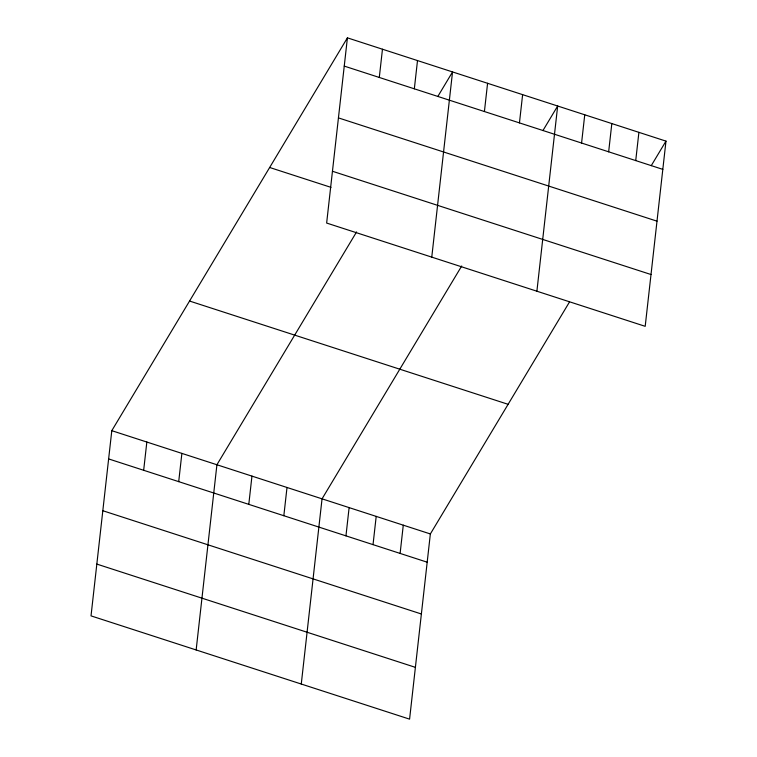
<?xml version="1.0" encoding="UTF-8"?>
<svg xmlns="http://www.w3.org/2000/svg" width="757" height="757" viewBox="0 0 757 757"><rect width="100%" height="100%" fill="white"/><g stroke="black" fill="none" stroke-linecap="round" stroke-linejoin="round"><path stroke-width="1.14" d="M347.416 37.85L326.646 223.05L645.201 326.324L665.98 141.124L347.416 37.85L111.799 430.676L91.02 615.876L409.584 719.15L430.355 533.95L569.406 302.119M143.669 470.286L146.839 442.031M178.709 481.641L181.879 453.396M196.148 649.96L216.918 464.751L356.585 231.916M248.798 504.361L251.958 476.115M283.837 515.725L287.007 487.47M301.267 684.035L322.047 498.835L461.704 265.991M379.295 77.46L382.465 49.214M345.958 535.861L349.119 507.616M414.334 88.815L417.504 60.569M373.031 544.633L376.201 516.388M431.764 257.134L452.544 71.934L437.82 96.48M400.112 553.414L403.282 525.169M484.414 111.534L487.584 83.289M519.453 122.899L522.623 94.653M536.893 291.218L557.672 106.008L542.939 130.564M581.575 143.035L584.745 114.79M608.656 151.816L611.826 123.561M635.729 160.588L638.899 132.343M651.247 165.669L665.98 141.124M344.246 66.096L662.81 169.369M338.436 117.893L657 221.167M332.455 171.262L651.011 274.526M269.662 167.486L330.989 187.358M189.553 301.04L508.108 404.314M111.799 430.676L430.355 533.95M108.63 458.922L427.185 562.196M102.82 510.72L421.375 613.993M96.83 564.088L415.394 667.352"/></g></svg>
